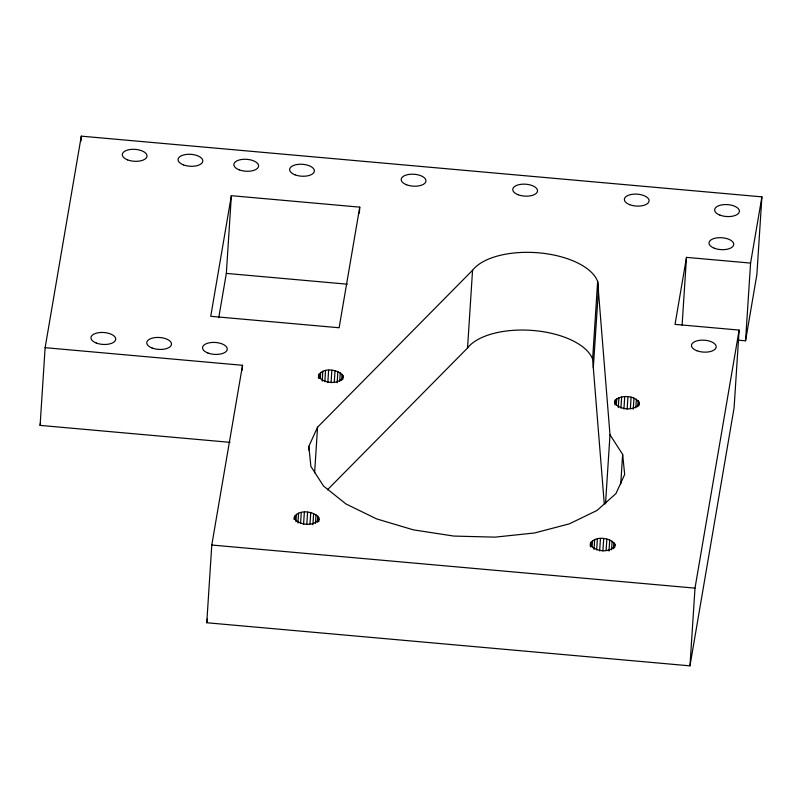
<?xml version="1.0" encoding="UTF-8"?>
<svg xmlns="http://www.w3.org/2000/svg" width="802" height="802" viewBox="0 0 802 802"><rect width="100%" height="100%" fill="white"/><g stroke="black" fill="none" stroke-linecap="round" stroke-linejoin="round"><path stroke-width="1.2" d="M230.054 442.343L40.1 425.391L45.123 347.677L81.293 136.15L761.9 196.861L756.877 274.585L745.549 340.8L738.161 340.148M80.972 141.082L81.293 136.15M218.756 317.712L226.334 273.402L231.357 195.688L359.747 207.137L359.366 213.152M761.9 196.861L750.582 263.086L686.492 257.372L675.033 324.369L739.123 330.083L734.091 407.807L689.971 665.85L206.766 622.743L211.788 545.029L242.525 365.291L45.123 347.677M242.204 370.223L242.525 365.291M294.073 519.506C295.236 508.789 313.813 510.443 318.755 517.671L318.755 521.701M294.685 519.245L294.915 515.546M295.918 521.631L296.399 514.232M297.923 523.044L298.565 513.18M300.56 523.566L301.281 512.468M303.557 524.478L304.359 512.137M308.6 450.012L308.84 446.303L317.562 427.195L472.558 270.274A65.072 31.348 3.7 0 1 539.034 252.861A65.072 31.348 3.7 0 1 597.64 281.432L598.472 289.662L593.31 367.697L604.257 503.736M306.785 524.558L307.587 512.227M318.344 377.602C319.507 366.885 338.073 368.539 343.015 375.767L343.176 377.341C338.193 384.89 323.838 383.607 318.655 376.699L318.504 375.135M318.865 378.574L319.186 373.642M310.023 523.816L310.745 512.709M320.259 378.494L320.66 372.328M314.615 472.839L317.562 427.195M312.9 524.668L313.622 513.571M322.193 381.15L322.825 371.276M315.457 523.375L316.018 514.734M324.83 381.672L325.542 370.564M317.361 522.303L317.762 516.137M318.514 521.37L318.755 517.671M327.828 382.574L328.62 370.243M331.056 382.664L331.848 370.323M334.294 381.912L335.005 370.815M337.161 382.765L337.883 371.667M339.717 381.471L340.279 372.83M341.632 380.399L342.023 374.233M342.775 379.466L343.015 375.767M327.427 489.842L467.536 347.998L472.558 270.274M593.31 367.697L592.618 359.156L597.64 281.432L609.991 434.754L605.52 503.836M590.182 545.921C591.345 535.205 609.911 536.859 614.853 544.087L615.014 545.651C610.031 553.2 595.675 551.926 590.493 545.019L590.332 543.455M590.703 546.894L591.024 541.962M592.097 546.814L592.498 540.648M594.031 549.46L594.663 539.596M596.668 549.982L597.38 538.884M599.655 550.894L600.457 538.553M602.883 550.974L603.685 538.643M614.964 404.99L615.284 400.058C621.771 394.754 633.931 395.336 639.114 402.183L639.274 403.757C634.292 411.306 619.946 410.022 614.763 403.115L615.284 400.058M606.122 550.232L606.843 539.124M616.357 404.91L616.758 398.744M608.999 551.084L609.721 539.987M618.292 407.566L618.923 397.692M611.555 549.791L612.116 541.149M620.928 408.088L621.64 396.98M613.47 548.718L613.861 542.553M614.613 547.786L614.853 544.087M623.926 408.99L624.718 396.659M620.728 484.027L622.643 454.413L609.991 434.754M627.154 409.08L627.946 396.739M630.392 408.328L631.104 397.231M633.259 409.18L633.981 398.083M635.816 407.887L636.377 399.246M637.73 406.815L638.131 400.649M638.873 405.882L639.114 402.183M682.101 325.221L686.492 257.372M689.971 665.85L695.003 588.137L739.123 330.083M745.549 340.8L750.582 263.086M40.1 425.391L40.521 422.935M231.357 195.688L210.736 316.299L339.126 327.757L359.747 207.137M206.766 622.743L207.397 619.054M318.915 519.235C313.923 526.784 299.577 525.51 294.394 518.603L294.234 517.039M226.334 273.402L347.246 284.189M211.788 545.029L695.003 588.137M622.643 454.413L624.678 474.483L615.946 493.591L597.049 510.433L569.27 523.876L534.513 532.979L495.125 537.139L453.812 536.077L413.381 529.851L376.589 518.894L345.943 503.947L323.527 486.032L310.865 466.373L308.84 446.303M467.536 347.998A65.072 31.348 3.7 0 1 534.012 330.574A65.072 31.348 3.7 0 1 592.618 359.156M696.798 350.715A12.401 5.975 3.7 0 0 716.176 347.246A12.401 5.975 3.7 0 0 698.552 340.479A12.401 5.975 3.7 0 0 696.798 350.715M719.985 215.136A12.401 5.975 3.7 0 0 739.364 211.658A12.401 5.975 3.7 0 0 721.73 204.891A12.401 5.975 3.7 0 0 719.985 215.136M294.966 174.816A12.401 5.975 3.7 0 0 314.344 171.347A12.401 5.975 3.7 0 0 296.72 164.57A12.401 5.975 3.7 0 0 294.966 174.816M239.176 169.834A12.401 5.975 3.7 0 0 258.565 166.365A12.401 5.975 3.7 0 0 240.931 159.598A12.401 5.975 3.7 0 0 239.176 169.834M183.397 164.861A12.401 5.975 3.7 0 0 202.776 161.392A12.401 5.975 3.7 0 0 185.142 154.616A12.401 5.975 3.7 0 0 183.397 164.861M127.608 159.879A12.401 5.975 3.7 0 0 146.987 156.41A12.401 5.975 3.7 0 0 129.363 149.643A12.401 5.975 3.7 0 0 127.608 159.879M96.29 343.035A12.401 5.975 3.7 0 0 115.678 339.567A12.401 5.975 3.7 0 0 98.044 332.79A12.401 5.975 3.7 0 0 96.29 343.035M152.079 348.008A12.401 5.975 3.7 0 0 171.458 344.539A12.401 5.975 3.7 0 0 153.834 337.772A12.401 5.975 3.7 0 0 152.079 348.008M207.868 352.99A12.401 5.975 3.7 0 0 227.247 349.512A12.401 5.975 3.7 0 0 209.613 342.745A12.401 5.975 3.7 0 0 207.868 352.99M406.534 184.771A12.401 5.975 3.7 0 0 425.922 181.302A12.401 5.975 3.7 0 0 408.288 174.525A12.401 5.975 3.7 0 0 406.534 184.771M518.102 194.726A12.401 5.975 3.7 0 0 537.49 191.247A12.401 5.975 3.7 0 0 519.856 184.48A12.401 5.975 3.7 0 0 518.102 194.726M629.68 204.67A12.401 5.975 3.7 0 0 649.059 201.202A12.401 5.975 3.7 0 0 631.425 194.435A12.401 5.975 3.7 0 0 629.68 204.67M714.321 248.239A12.401 5.975 3.7 0 0 733.7 244.77A12.401 5.975 3.7 0 0 716.076 238.004A12.401 5.975 3.7 0 0 714.321 248.239"/></g></svg>
